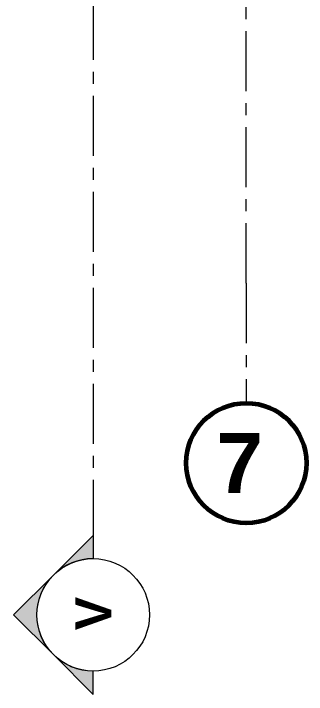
# Model space of a CAD drawing. Header units: inches. Extents: x -38 to 5698, y -33 to 92.
# Drawn here: x 326.88 to 329.32, y -0.38 to 5.3 of the extents above; entities that cross this region are included whole.
import ezdxf

# ---------------------------------------------------------------- set-up
doc = ezdxf.new("R2010")
doc.units = ezdxf.units.IN
doc.header["$MEASUREMENT"] = 0
doc.linetypes.add('Punto & Raya', pattern=[0.65, 0.5, -0.075, 0, -0.075])
doc.layers.add('02 _ ARQ _ ALB _ Ejes Generales', color=7, linetype='Continuous')
doc.layers.add('Marcador - Secciones', color=251, linetype='Continuous')
doc.styles.add('Estilo_Generado_1', font='swisseb.ttf')

msp = doc.modelspace()

# ---------------------------------------------------------------- hatches: boundary and pattern name
at = {"layer": 'Marcador - Secciones', "linetype": 'Continuous', "lineweight": 13}
for points in [[(327.5454, 0.9472), (327.2142, 0.6159, -0.198912), (327.5454, 0.7531)], [(327.2142, -0.0466, -0.414214), (327.2142, 0.6159), (326.8829, 0.2847)], [(327.5454, -0.3778), (327.5454, -0.1838, -0.198912), (327.2142, -0.0466)]]:
    msp.add_hatch(color=7, dxfattribs=at).paths.add_polyline_path(points)

# ---------------------------------------------------------------- linework, layer by layer
at = {"layer": '02 _ ARQ _ ALB _ Ejes Generales', "color": 252, "linetype": 'Punto & Raya', "lineweight": 13}
for q in [(328.82, 44.9), (328.82, 2.05)]:
    msp.add_line((328.82, 3.05), q, dxfattribs=at)
at = {"layer": '02 _ ARQ _ ALB _ Ejes Generales', "color": 7, "linetype": 'Continuous', "lineweight": 60}
msp.add_circle((328.82, 1.55), 0.5, dxfattribs=at)
at = {"layer": 'Marcador - Secciones', "color": 251, "linetype": 'Punto & Raya', "lineweight": 13}
msp.add_line((327.5454, 46.2111), (327.5454, 0.9472), dxfattribs=at)
at = {"layer": 'Marcador - Secciones', "color": 7, "linetype": 'Continuous', "lineweight": 13, "flags": 128}
for points in [[(327.5454, 0.9472), (327.5454, 0.7531, 0.198912), (327.2142, 0.6159)], [(327.2142, -0.0466, -0.414214), (327.2142, 0.6159), (326.8829, 0.2847)], [(327.5454, -0.3778), (327.5454, -0.1838, -0.198912), (327.2142, -0.0466)]]:
    msp.add_lwpolyline(points, format="xyb", close=True, dxfattribs=at)
at = {"layer": 'Marcador - Secciones', "color": 7, "linetype": 'Continuous', "lineweight": 13}
msp.add_circle((327.5454, 0.2847), 0.4685, dxfattribs=at)

# ---------------------------------------------------------------- texts
at = {"layer": '02 _ ARQ _ ALB _ Ejes Generales', "color": 7, "lineweight": 30, "insert": (328.5709, 1.8), "char_height": 0.5, "attachment_point": 1, "style": 'Estilo_Generado_1'}
msp.add_mtext('\\A1;{\\pql;\\pt0;\\fSwis721 Ex BT|b1|i0|c0|p34;7}', dxfattribs=at)
at = {"layer": 'Marcador - Secciones', "color": 5, "lineweight": 25, "insert": (327.6954, 0.4355), "char_height": 0.3, "attachment_point": 9, "rotation": 90, "style": 'Estilo_Generado_1'}
msp.add_mtext('\\A1;{\\pqr;\\pt0;\\fSwis721 Ex BT|b1|i0|c0|p34;V}', dxfattribs=at)

doc.saveas('drawing.dxf')
